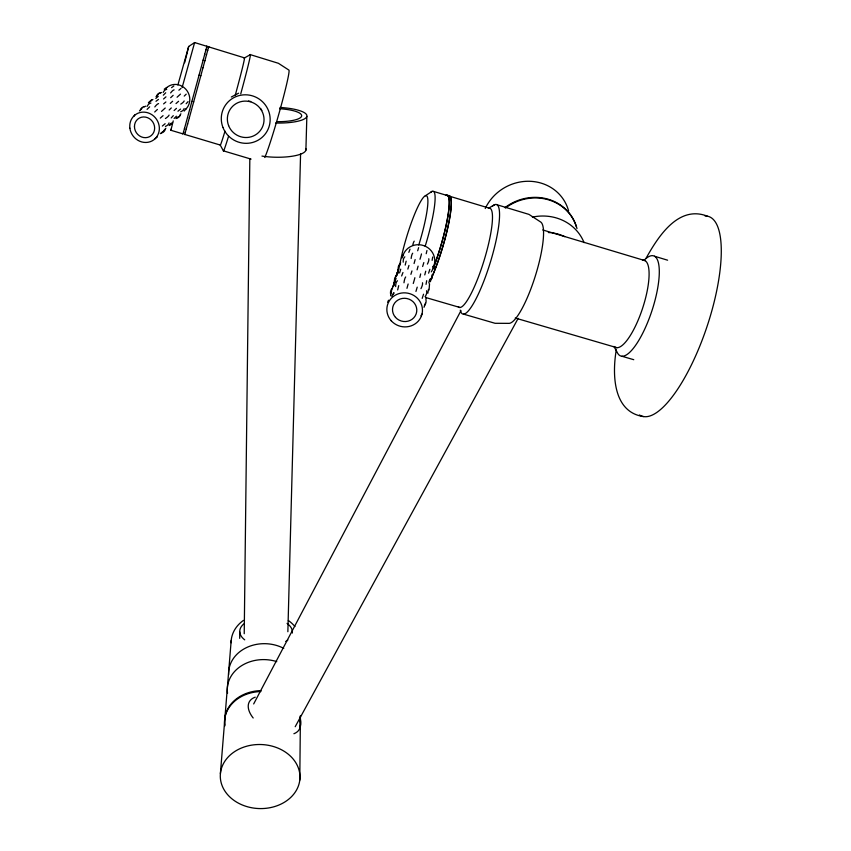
<?xml version="1.0" encoding="UTF-8"?>
<svg xmlns="http://www.w3.org/2000/svg" width="851" height="851" viewBox="0 0 851 851"><rect width="100%" height="100%" fill="white"/><g stroke="black" fill="none" stroke-linecap="round" stroke-linejoin="round"><path stroke-width="1.28" d="M239.695 638.346L239.759 631.91M299.786 780.176A39.859 32.04 2 0 0 243.684 747.157A39.859 32.04 2 0 0 236.918 802.302A39.859 32.04 2 0 0 299.786 780.176L300.424 715.489M244.226 633.718L249.832 158.573M429.766 279.192L428.819 282.968M429.074 290.021L429.532 283.798M287.861 631.729L300.584 153.776M305.892 150.17L306.849 116.459A30.944 7.861 1.4 0 0 279.968 107.46M398.513 268.597L396.821 274.788L399.279 266.906M390.588 295.808L391.545 291.595M220.388 773.644L231.195 640.473M616.294 349.857C612.209 373.621 612.677 412.086 643.473 416.575M425.734 271.182L424.766 274.916M426.947 250.513L426.213 253.704M426.16 297.318L425.915 299.52A60.495 19.456 18.9 0 1 424.426 305.541M431.595 278.032L430.329 281.734M420.66 273.916L419.841 277.426M425.394 303.243L424.011 307.307M391.63 290.329L394.524 282.489L393.981 284.404L394.673 278.181L397.747 272.863M405.204 265.108L406.15 261.172M399.587 272.905L400.736 269.193M397.672 289.946L398.715 285.649M206.878 46.316L194.624 42.55L188.677 46.475L186.38 55.964M429.851 269.331L428.606 273.16M423.553 294.201L422.192 298.382M194.507 43.231L194.624 42.55L182.125 87.579M399.215 266.182L400.661 262.682M402.076 258.002L403.448 254.704M393.364 286.17L396.098 278.213M407.852 269.097L408.948 265.406M394.087 284.117L395.002 279.788M398.449 269.501L397.608 273.437L398.098 271.363L395.566 277.032M423.83 262.576L422.649 266.491M408.831 252.343L410.022 249.194M417.224 287.149L415.948 291.425M401.651 275.969L402.959 272.501M393.63 286.117L394.609 281.83M393.981 284.404L394.47 282.298L393.141 286.276M414.075 263.533L415.139 259.587M406.959 288.329L408.129 284.011M208.346 47.901L208.708 46.518L208.421 47.507M418.107 266.129L417.086 269.831M184.603 62.772L186.082 57.123M173.221 120.906L170.902 130.277L182.997 133.894M417.671 250.768L418.639 247.652M410.895 274.341L411.958 270.926M206.591 47.369L206.963 45.986L206.772 46.645M207.612 50.645L208.431 47.582M206.442 54.996L207.697 50.347M177.891 84.972L188.677 46.475M204.676 54.464L205.942 49.805M205.857 50.113L206.687 47.039M204.868 60.804L206.516 54.73M191.89 101.429L199.06 75.122M199.028 75.239L203.166 60.027M203.102 60.261L204.751 54.187M200.836 75.665L193.656 101.971M200.804 75.782L203.017 67.644M202.964 67.825L204.931 60.57M183.486 132.16L184.529 128.363M184.454 128.65L189.656 109.588M189.624 109.736L191.911 101.343M189.337 117.757L193.677 101.886M186.199 129.171L187.645 123.884M187.582 124.14L189.39 117.555M182.965 134.032L183.571 131.852M185.22 132.682L186.273 128.884M184.688 134.554L185.305 132.373M396.63 275.905L398.779 269.139M170.902 130.277L171.349 128.831M426.043 284.362L426.691 280.67M432.127 260.363L432.712 257.002M393.981 284.255L395.396 280.351M427.851 293.265L428.447 289.351M433.84 268.927L434.372 265.342M398.098 271.363L396.694 274.969L398.321 269.214A57.836 17.733 19.8 0 1 400.013 263.831M387.641 302.233L388.524 300.233M186.114 108.8L184.156 111.087M171.285 123.087L169.168 125.554M253.672 703.947L460.965 310.679M295.201 726.711L518.174 318.338M188.06 101.62L186.156 103.737M180.018 115.289L180.891 113.768M173.285 115.662L171.211 117.938M165.881 128.224L163.615 130.82M420.947 315.795L421.979 314.051M645.93 258.502C657.834 237.195 678.151 204.729 707.298 216.165M133.958 116.279L134.841 114.832M391.758 296.329L394.002 292.733L392.971 294.297M172.583 122.735L170.232 125.012M156.01 96.695L158.286 94.323M176.434 116.225L174.093 118.459M139.479 110.949L141.947 108.396M149.148 101.971L151.638 99.822M163.328 95.174L165.711 92.78M147.074 109.375L149.659 106.8M155.829 98.45L158.275 96.323M176.455 108.364L174.115 110.556M178.529 116.523L175.976 118.566M163.073 131.426L160.318 133.65M157.456 136.766L154.786 138.915M186.199 94.163L184.231 96.078M180.54 109.066L177.955 111.226M171.306 107.928L169.179 110.002M165.137 123.703L162.35 126.044M164.232 89.195L166.711 87.462M148.382 102.854L151.063 100.961M163.562 98.982L165.966 96.854M171.562 87.674L173.849 85.962M155.988 101.28L158.467 99.418M170.657 97.695L173.147 95.333M154.701 112.002L157.392 109.46M178.582 101.301L176.019 103.577M163.062 115.662L160.296 118.108M163.605 103.896L165.881 101.971M178.891 90.185L180.986 88.419M161.53 111.375L165.232 108.013M177.072 97.227L180.486 94.11M170.264 103.418L172.625 101.258M151.478 100.492L152.872 99.546M231.312 97.014L238.652 93.195M425.34 195.783L432.138 191.337M488.4 208.25L494.931 204.57M143.968 106.971L145.67 106.162M159.903 93.227L161.499 92.482M515.249 318.029L616.869 347.687M425.872 297.563L459.987 307.498M621.943 356.261L633.761 359.696M463.54 314.125L495.069 323.295L508.972 323.359A53.219 11.808 -72.6 0 0 535.385 275.798A53.219 11.808 -72.6 0 0 540.662 221.994L528.95 214.388L497.144 204.804M184.71 134.415L220.218 145.032L223.377 150.84L251.088 159.116M433.755 191.475L447.647 195.656M542.757 229.951L645.132 260.683M654.515 256.247L667.61 260.193M208.612 46.848L244.556 57.889L250.322 54.645L278.405 63.293L288.904 70.09A46.486 2.383 -74.1 0 1 280.266 108.907A46.486 2.383 -74.1 0 1 264.767 157.499M613.922 346.421L617.071 352.101A52.709 15.446 -71.8 0 0 653.611 305.349A52.709 15.446 -71.8 0 0 644.016 260.332M705.053 215.973A105.258 33.285 -71.5 0 1 707.309 325.667A105.258 33.285 -71.5 0 1 639.463 414.969M642.548 260.183A45.848 13.233 -71.9 0 1 642.803 307.636A45.848 13.233 -71.9 0 1 614.465 346.719M448.009 195.709A52.464 8.659 -73.2 0 1 448.7 223.473A52.464 8.659 -73.2 0 1 430.914 279.405M446.052 195.113A52.475 8.595 -73.2 0 1 447.807 216.941A52.475 8.595 -73.2 0 1 433.606 267.469M445.945 195.485A52.081 8.531 -73.2 0 1 447.679 217.154A52.081 8.531 -73.2 0 1 433.595 267.299M399.64 265.597A45.933 6.978 -73.3 0 1 423.745 197.049A45.933 6.978 -73.3 0 1 418.766 245.014M430.755 192.315A52.145 8.095 -73.3 0 1 425.181 246.216M227.547 693.257A36.774 30.466 2.1 0 1 276.766 661.621M231.078 642.792A35.104 29.551 2.2 0 1 243.471 620.379M288.34 620.507A35.104 29.551 2.2 0 1 294.935 626.559M279.628 108.747A25.679 6.521 1.4 0 1 301.648 116.002A25.679 6.521 1.4 0 1 277.383 121.672M249.864 55.326A50.028 1.34 -74.4 0 1 240.748 93.823M228.536 136.341A50.028 1.34 -74.4 0 1 223.377 150.84M244.163 58.485A45.305 1.096 -74.5 0 1 235.184 95.503M224.994 131.15A45.305 1.096 -74.5 0 1 220.218 145.032M430.936 279.149A52.081 8.595 -73.2 0 0 447.615 228.153A52.081 8.595 -73.2 0 0 449.626 196.241L490.357 208.495A51.89 9.893 -72.9 0 1 482.496 265.438A51.89 9.893 -72.9 0 1 458.221 306.658M492.144 206.431A57.294 11.106 -72.9 0 1 490.346 262.289A57.294 11.106 -72.9 0 1 460.306 310.158M412.841 245.014A10.818 10.489 12.1 0 1 414.203 241.152M505.377 208.069A46.656 43.124 -27.3 0 1 576.989 228.547M505.164 207.474A46.614 43.082 -27.3 0 1 576.372 226.76M300.031 717.68A38.061 31.179 2.1 0 1 300.031 728.637M224.792 725.988A38.061 31.179 2.1 0 1 260.895 691.544M300.031 716.733A38.018 31.157 2.1 0 1 300.031 727.69M224.866 725.041A38.018 31.157 2.1 0 1 260.938 690.608M248.46 101.024A18.435 18.084 34.6 0 1 250.811 101.577M260.512 108.46A18.435 18.084 34.6 0 1 261.81 110.502M166.381 87.94A14.414 13.435 57.7 0 1 185.816 89.227A14.414 13.435 57.7 0 1 185.731 109.215M154.818 106.939A51.73 8.308 -72.5 0 1 158.573 103.609M169.062 115.087A51.358 7.85 -14.3 0 1 165.402 118.512M169.051 122.927A52.305 13.914 16.2 0 1 165.402 126.416M165.232 129.416A53.432 16.169 47.1 0 1 161.562 132.958M140.404 109.917A52.39 16.02 47.8 0 1 144.287 106.566M147.074 106.396A52.326 13.924 78.1 0 1 150.904 103.088M170.625 92.94A49.858 7.67 -72.6 0 1 174.104 89.876M184.146 100.939A49.369 7.265 -14.1 0 1 180.763 104.109M184.114 108.502A50.23 12.882 16.4 0 1 180.742 111.736M180.401 114.779A51.347 14.946 47.3 0 1 177.008 118.055M156.733 95.833A50.4 14.807 48 0 1 160.328 92.748M163.179 92.44A50.411 12.861 78.1 0 1 166.711 89.376M403.076 255.226A16.297 15.722 11.7 0 1 423.755 245.62A16.297 15.722 11.7 0 1 433.872 265.82M414.873 277.703A60.155 1.234 -70.9 0 1 413.256 283.5M422.5 282.766A60.208 10.563 -42.6 0 1 420.968 288.638M426.542 290.755A60.261 17.254 -12.7 0 1 425.064 296.701M390.577 293.893A60.559 19.435 19.9 0 1 392.428 288M395.672 286.585A60.166 16.031 51.3 0 1 397.47 280.756M403.98 282.787A60.091 8.436 80.9 0 1 405.693 276.979M421.479 253.928A57.591 1.128 -70.9 0 1 419.979 259.278M428.776 258.747A57.623 9.627 -42.5 0 1 427.383 264.097M432.627 266.416A57.602 15.744 -12.6 0 1 431.266 271.841M403.214 262.182A57.506 14.627 51.2 0 1 404.853 256.864M411.15 258.502A57.496 7.691 80.8 0 1 412.714 253.215M432 274.841A57.772 17.754 18.9 0 1 431.723 278.713M548.342 232.525A41.986 38.497 -25.4 0 1 550.661 232.695M551.81 232.823A41.986 38.497 -25.4 0 1 564.724 236.663M306.849 116.438A30.944 7.861 1.4 0 1 275.596 123.023M305.754 148.531A30.647 8.361 1.4 0 1 293.148 156.073A30.647 8.361 1.4 0 1 261.959 156.084M287.872 639.995A26.328 14.265 0.9 0 1 285.734 641.452M244.716 639.846A26.328 14.265 0.9 0 1 243.694 623.985M287.053 623.379A26.328 14.265 0.9 0 1 292.329 633.038M299.563 720.169A28.54 15.531 28.8 0 1 293.903 733.732M253.183 717.989A28.54 15.531 28.8 0 1 255.257 697.182M532.375 217.111A48.028 44.156 -26 0 1 584.063 242.62M485.251 208.516A45.092 41.869 -28.6 0 1 529.684 181.284A45.092 41.869 -28.6 0 1 568.606 210.984M228.632 674.641A36.189 30.157 2.1 0 1 246.503 647.6A36.189 30.157 2.1 0 1 283.745 648.366M134.458 126.576A10.637 9.818 54.7 0 0 149.638 136.649A10.637 9.818 54.7 0 0 149.574 118.736A10.637 9.818 54.7 0 0 134.458 126.576M395.492 317.359A12.191 11.606 14.5 0 0 416.15 313.934A12.191 11.606 14.5 0 0 402.289 298.446A12.191 11.606 14.5 0 0 395.492 317.359M228.611 125.618A18.445 18.094 34.4 0 0 260.002 130.958A18.445 18.094 34.4 0 0 248.471 101.365A18.445 18.094 34.4 0 0 228.611 125.618M222.941 127.437A24.583 24.115 34.5 0 0 264.767 134.607A24.583 24.115 34.5 0 0 249.449 95.152A24.583 24.115 34.5 0 0 222.941 127.437M129.884 128.182A15.573 14.393 54.3 0 0 153.606 139.968A15.573 14.393 54.3 0 0 150.191 113.726A15.573 14.393 54.3 0 0 129.884 128.182M391.237 320.774A17.86 16.988 13.4 0 0 421.511 315.753A17.86 16.988 13.4 0 0 401.236 293.084A17.86 16.988 13.4 0 0 391.237 320.774"/></g></svg>
